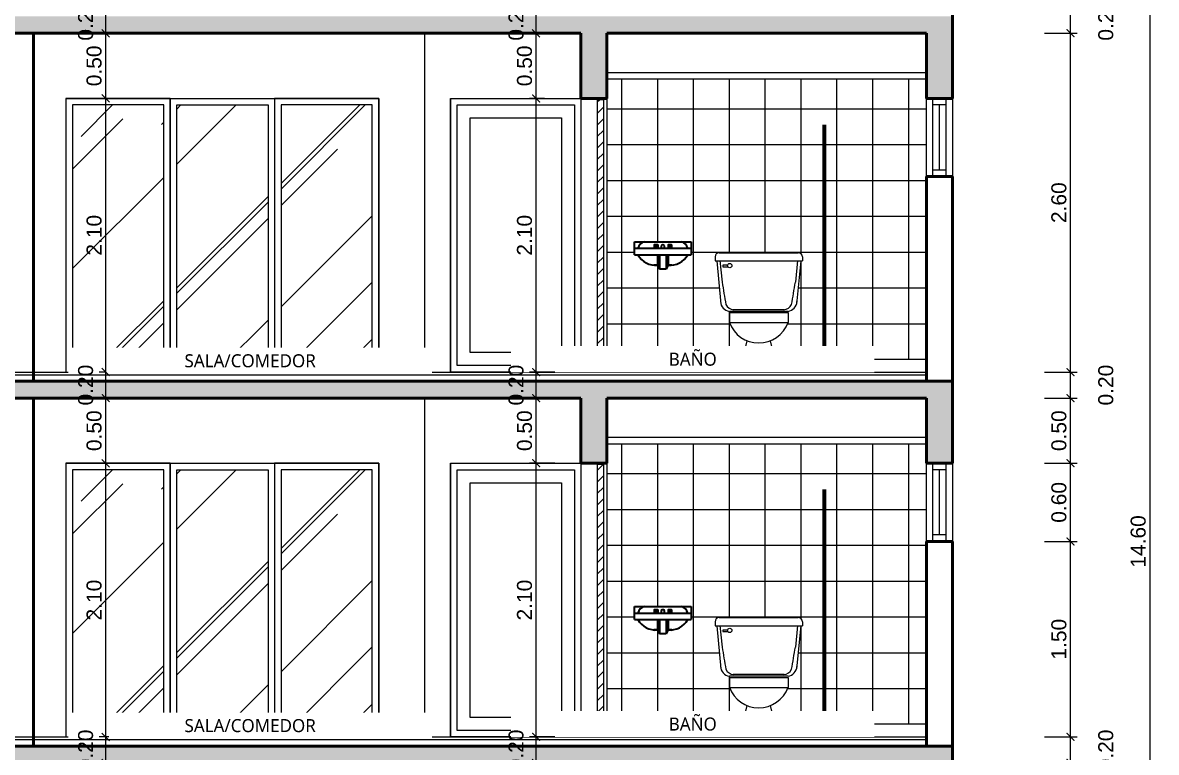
# Model space of a CAD drawing. Header units: feet. Extents: x -417 to 46, y -646 to -218.
# Drawn here: x -71.21 to -62.52, y -399.67 to -394.07 of the extents above; entities that cross this region are included whole.
import ezdxf

# ---------------------------------------------------------------- set-up
doc = ezdxf.new("R2010")
doc.units = ezdxf.units.FT
doc.header["$MEASUREMENT"] = 0
doc.layers.add('CRISTAL', color=7, linetype='Continuous', true_color=0x0061c2)
for name, color, linetype in [('DIM', 10, 'Continuous'), ('PERT-VENT', 2, 'Continuous'), ('RELLENO', 8, 'Continuous')]:
    doc.layers.add(name, color=color, linetype=linetype)
for name, color, linetype, lineweight in [('DIM-COTAS', 1, 'Continuous', 5), ('MB', 2, 'Continuous', 20), ('muros', 4, 'Continuous', 50), ('Piso', 8, 'Continuous', 9), ('PUERTA', 8, 'Continuous', 9), ('TXT', 2, 'Continuous', 9)]:
    doc.layers.add(name, color=color, linetype=linetype, lineweight=lineweight)
doc.styles.add('ads', font='trebuc.ttf', dxfattribs={"height": 0.14})
doc.styles.get("Standard").update_dxf_attribs({"font": 'arial.ttf', "height": 0.115})
doc.dimstyles.new('KEILY', dxfattribs={"dimtxt": 0.115, "dimasz": 0.06, "dimexe": 0.05, "dimexo": 0.2, "dimgap": 0.03, "dimtad": 1, "dimzin": 1, "dimdsep": 46, "dimtxsty": 'Standard', "dimblk": 'ARCHTICK', "dimcen": 2.5, "dimdle": 0.03, "dimclrd": 256, "dimclre": 256, "dimclrt": 7, "dimadec": 0, "dimazin": 0, "dimtfac": 1, "dimtmove": 2, "dimatfit": 3, "dimfxl": 0.2, "dimfxlon": 1, "dimtolj": 1, "dimtzin": 1, "dimarcsym": 0})
pattern_1 = [(45, (121.3347, -165.1561), (0.848528, 2.2627417), [15, -2, 5, -1]), (45, (121.9216, -163.862), (-1.647559, 0.233345), [3, -0.33, 6, -0.75]), (45, (121.0872, -164.2015), (3.2031937, 4.1507168), [8, -1.4, 4, -1])]
pattern_2 = [(45, (121.3347, -162.3561), (0.848528, 2.2627417), [15, -2, 5, -1]), (45, (121.9216, -161.062), (-1.647559, 0.233345), [3, -0.33, 6, -0.75]), (45, (121.0872, -161.4015), (3.2031937, 4.1507168), [8, -1.4, 4, -1])]

# ---------------------------------------------------------------- blocks, each defined once
blk = doc.blocks.new('A$C341F37BE')
at = {"layer": 'PUERTA'}
for points in [[(0, 2.1), (1, 2.1), (1, 0), (0, 0)], [(0.05, 2.05), (0.95, 2.05), (0.95, 0.05), (0.05, 0.05)], [(0.15, 1.95), (0.85, 1.95), (0.85, 0.15), (0.15, 0.15)]]:
    blk.add_lwpolyline(points, close=True, dxfattribs=at)
blk = doc.blocks.new('A$C61FD6AA4')
at = {"layer": 'RELLENO'}
h = blk.add_hatch(dxfattribs=at)
h.set_pattern_fill('ANSI31', color=256, scale=0.5)
h.set_pattern_definition([(45, (-53.53432, 257.28586), (-0.044194174, 0.044194174), [])])
h.paths.add_polyline_path([(0, 0), (0.05, 0), (0.05, 2.08), (0, 2.08)])
at = {"color": 2}
blk.add_lwpolyline([(0, 0), (0.05, 0), (0.05, 2.08), (0, 2.08)], close=True, dxfattribs=at)
blk = doc.blocks.new('A$C190D2A7F')
at = {"layer": 'MB', "lineweight": 35}
for p, q in [((0, 0.209), (0.4343, 0.209)), ((0, 0.109), (0, 0.209)), ((0.1529, 0.1854), (0.1529, 0.1588)), ((0.1561, 0.1854), (0.1561, 0.1588)), ((0.1615, 0.1854), (0.1615, 0.1588)), ((0.1684, 0.1854), (0.1684, 0.1588)), ((0.173, 0.1854), (0.173, 0.1588)), ((0.1756, 0.1854), (0.1756, 0.1588)), ((0.1776, 0.1854), (0.1776, 0.1588)), ((0.2591, 0.1854), (0.2591, 0.1588)), ((0.2618, 0.1854), (0.2618, 0.1588)), ((0.2664, 0.1854), (0.2664, 0.1588)), ((0.2733, 0.1854), (0.2733, 0.1588)), ((0.2771, 0.1854), (0.2771, 0.1588)), ((0.2805, 0.1854), (0.2805, 0.1588)), ((0.2828, 0.1854), (0.2828, 0.1588)), ((0.4343, 0.209), (0.4343, 0.109)), ((0, 0.159), (0.4343, 0.159)), ((0, 0.109), (0.4343, 0.109)), ((0.1772, 0.109), (0.1772, 0.03)), ((0.1922, 0.109), (0.1922, 0)), ((0.2422, 0.109), (0.2422, 0)), ((0.2572, 0.109), (0.2572, 0.03)), ((0.1772, 0.03), (0.1478, 0.03)), ((0.1772, 0.03), (0.1922, 0)), ((0.2572, 0.03), (0.2422, 0)), ((0.2866, 0.03), (0.2572, 0.03)), ((0.2422, 0), (0.1922, 0))]:
    blk.add_line(p, q, dxfattribs=at)
for points in [[(0.178, 0.1588), (0.178, 0.1854), (0.1515, 0.1854), (0.1515, 0.1588)], [(0.2842, 0.1588), (0.2842, 0.1854), (0.2576, 0.1854), (0.2576, 0.1588)]]:
    blk.add_lwpolyline(points, close=True, dxfattribs=at)
for points in [[(0.2039, 0.1774), (0.2039, 0.1588), (0.2304, 0.1588)], [(0.2185, 0.1854), (0.2158, 0.1854)], [(0.2304, 0.1588), (0.2304, 0.1774)]]:
    blk.add_lwpolyline(points, dxfattribs=at)
for centre, radius, start, end in [((0.0891, 0.1463), 0.0642, 102.46716, 168.6267), ((0.2172, 0.1705), 0.015, 27.71728, 152.28272), ((0.3452, 0.1463), 0.0642, 11.3733, 77.53284), ((0.1625, 0.1857), 0.1564, 209.37369, 275.39109), ((0.2719, 0.1857), 0.1564, 264.60891, 330.62631)]:
    blk.add_arc(centre, radius, start, end, dxfattribs=at)
blk = doc.blocks.new('A$C55570C40')
at = {"layer": 'MB', "linetype": 'Continuous'}
for p, q in [((19.5119, 8.7127), (20.1186, 8.7127)), ((19.4803, 8.6811), (19.4803, 8.6495)), ((19.4803, 8.6495), (20.1502, 8.6495)), ((19.4929, 8.6495), (19.5253, 8.3188)), ((19.5181, 8.652), (19.5343, 8.4866)), ((19.5777, 8.617), (19.5395, 8.617)), ((19.5395, 8.617), (19.5395, 8.6054)), ((20.1124, 8.652), (20.0962, 8.4866)), ((20.1376, 8.6495), (20.1052, 8.3188)), ((20.1502, 8.6811), (20.1502, 8.6495)), ((19.5395, 8.6054), (19.5781, 8.6056)), ((20.0403, 8.2627), (19.5903, 8.2627)), ((20.0102, 8.2754), (19.6203, 8.2754)), ((19.5903, 8.2531), (20.0403, 8.2531)), ((19.5903, 8.2531), (19.5903, 8.1772)), ((19.5903, 8.1772), (20.0403, 8.1772)), ((20.0403, 8.2531), (20.0403, 8.1772)), ((19.6699, 7.7968), (19.7253, 8.0374)), ((19.9606, 7.7968), (19.9052, 8.0374)), ((19.9606, 7.7968), (19.6699, 7.7968))]:
    blk.add_line(p, q, dxfattribs=at)
blk.add_circle((19.5927, 8.6137), 0.0167, dxfattribs=at)
for centre, radius, start, end in [((19.5119, 8.6811), 0.0316, 90, 180), ((20.1186, 8.6811), 0.0316, 0, 90), ((29.5165, 10.114), 10.114, 189.25939, 190.24292), ((10.114, 10.114), 10.114, 349.75708, 350.74061), ((19.6008, 8.3406), 0.0786, 182.28768, 262.26796), ((19.6289, 8.3474), 0.0726, 206.09365, 265.23631), ((20.0016, 8.3474), 0.0726, 274.76369, 333.90635), ((20.0297, 8.3406), 0.0786, 277.73204, 357.71232), ((19.8153, 8.2594), 0.2395, 200.06682, 339.93318)]:
    blk.add_arc(centre, radius, start, end, dxfattribs=at)
blk = doc.blocks.new('A$C3F237A8B')
at = {"layer": 'PERT-VENT'}
for p, q in [((0, 0), (0, 0.6)), ((0.05, 0), (0.05, 0.6)), ((0.15, 0.55), (0.05, 0.55)), ((0.1, 0.05), (0.1, 0.55)), ((0.15, 0.6), (0.15, 0)), ((0.2, 0.6), (0.2, 0)), ((0.15, 0.05), (0.05, 0.05))]:
    blk.add_line(p, q, dxfattribs=at)
blk = doc.blocks.new('_ArchTick')
at = {"layer": 'DIM-COTAS', "color": 0, "const_width": 0.15}
blk.add_lwpolyline([(-0.5, -0.5), (0.5, 0.5)], dxfattribs=at)
blk = doc.blocks.new('*D2569')
at = {"layer": 'Defpoints', "color": 0, "transparency": 16777216}
for p in [(-64.2797, -399.5515), (-63.1738, -399.5515), (-64.2797, -399.7515)]:
    blk.add_point(p, dxfattribs=at)
at = {"layer": 'DIM', "lineweight": -2, "transparency": 16777216}
for p, q in [((-63.3738, -399.5515), (-63.1238, -399.5515)), ((-63.1738, -399.7815), (-63.1738, -399.5215)), ((-63.3738, -399.7515), (-63.1238, -399.7515))]:
    blk.add_line(p, q, dxfattribs=at)
at = {"layer": 'DIM', "lineweight": -2, "transparency": 16777216, "xscale": 0.06, "yscale": 0.06, "zscale": 0.06}
for p, rotation in [((-63.1738, -399.5515), 90), ((-63.1738, -399.7515), 270)]:
    blk.add_blockref('_ArchTick', p, dxfattribs=dict(at, rotation=rotation))
at = {"layer": 'DIM', "color": 7, "transparency": 16777216, "insert": (-62.9027, -399.6515), "char_height": 0.115, "attachment_point": 5, "rotation": 90}
blk.add_mtext('\\A1;0.20', dxfattribs=at)
blk = doc.blocks.new('*D2570')
at = {"layer": 'Defpoints', "color": 0, "transparency": 16777216}
for p in [(-64.0797, -398.0515), (-63.1738, -398.0515), (-64.2797, -399.5515)]:
    blk.add_point(p, dxfattribs=at)
at = {"layer": 'DIM', "lineweight": -2, "transparency": 16777216}
for p, q in [((-63.1738, -399.5815), (-63.1738, -398.0215)), ((-63.3738, -398.0515), (-63.1238, -398.0515)), ((-63.3738, -399.5515), (-63.1238, -399.5515))]:
    blk.add_line(p, q, dxfattribs=at)
at = {"layer": 'DIM', "lineweight": -2, "transparency": 16777216, "xscale": 0.06, "yscale": 0.06, "zscale": 0.06}
for p, rotation in [((-63.1738, -398.0515), 90), ((-63.1738, -399.5515), 270)]:
    blk.add_blockref('_ArchTick', p, dxfattribs=dict(at, rotation=rotation))
at = {"layer": 'DIM', "color": 7, "transparency": 16777216, "insert": (-63.2625, -398.8015), "char_height": 0.115, "attachment_point": 5, "rotation": 90}
blk.add_mtext('\\A1;1.50', dxfattribs=at)
blk = doc.blocks.new('*D2571')
at = {"layer": 'Defpoints', "color": 0, "transparency": 16777216}
for p in [(-64.0797, -397.4515), (-63.1738, -397.4515), (-64.0797, -398.0515)]:
    blk.add_point(p, dxfattribs=at)
at = {"layer": 'DIM', "lineweight": -2, "transparency": 16777216}
for p, q in [((-63.1738, -398.0815), (-63.1738, -397.4215)), ((-63.3738, -397.4515), (-63.1238, -397.4515)), ((-63.3738, -398.0515), (-63.1238, -398.0515))]:
    blk.add_line(p, q, dxfattribs=at)
at = {"layer": 'DIM', "lineweight": -2, "transparency": 16777216, "xscale": 0.06, "yscale": 0.06, "zscale": 0.06}
for p, rotation in [((-63.1738, -397.4515), 90), ((-63.1738, -398.0515), 270)]:
    blk.add_blockref('_ArchTick', p, dxfattribs=dict(at, rotation=rotation))
at = {"layer": 'DIM', "color": 7, "transparency": 16777216, "insert": (-63.2625, -397.7515), "char_height": 0.115, "attachment_point": 5, "rotation": 90}
blk.add_mtext('\\A1;0.60', dxfattribs=at)
blk = doc.blocks.new('*D2573')
at = {"layer": 'Defpoints', "color": 0, "transparency": 16777216}
for p in [(-64.2797, -396.9515), (-63.1738, -396.9515), (-64.0797, -397.4515)]:
    blk.add_point(p, dxfattribs=at)
at = {"layer": 'DIM', "lineweight": -2, "transparency": 16777216}
for p, q in [((-63.3738, -396.9515), (-63.1238, -396.9515)), ((-63.1738, -397.4815), (-63.1738, -396.9215)), ((-63.3738, -397.4515), (-63.1238, -397.4515))]:
    blk.add_line(p, q, dxfattribs=at)
at = {"layer": 'DIM', "lineweight": -2, "transparency": 16777216, "xscale": 0.06, "yscale": 0.06, "zscale": 0.06}
for p, rotation in [((-63.1738, -396.9515), 90), ((-63.1738, -397.4515), 270)]:
    blk.add_blockref('_ArchTick', p, dxfattribs=dict(at, rotation=rotation))
at = {"layer": 'DIM', "color": 7, "transparency": 16777216, "insert": (-63.2625, -397.2015), "char_height": 0.115, "attachment_point": 5, "rotation": 90}
blk.add_mtext('\\A1;0.50', dxfattribs=at)
blk = doc.blocks.new('*D2574')
at = {"layer": 'Defpoints', "color": 0, "transparency": 16777216}
for p in [(-64.2797, -396.7515), (-63.1738, -396.7515), (-64.2797, -396.9515)]:
    blk.add_point(p, dxfattribs=at)
at = {"layer": 'DIM', "lineweight": -2, "transparency": 16777216}
for p, q in [((-63.1738, -396.9815), (-63.1738, -396.7215)), ((-63.3738, -396.7515), (-63.1238, -396.7515)), ((-63.3738, -396.9515), (-63.1238, -396.9515))]:
    blk.add_line(p, q, dxfattribs=at)
at = {"layer": 'DIM', "lineweight": -2, "transparency": 16777216, "xscale": 0.06, "yscale": 0.06, "zscale": 0.06}
for p, rotation in [((-63.1738, -396.7515), 90), ((-63.1738, -396.9515), 270)]:
    blk.add_blockref('_ArchTick', p, dxfattribs=dict(at, rotation=rotation))
at = {"layer": 'DIM', "color": 7, "transparency": 16777216, "insert": (-62.9027, -396.8515), "char_height": 0.115, "attachment_point": 5, "rotation": 90}
blk.add_mtext('\\A1;0.20', dxfattribs=at)
blk = doc.blocks.new('*D2575')
at = {"layer": 'Defpoints', "color": 0, "transparency": 16777216}
for p in [(-64.2797, -394.1515), (-63.1738, -394.1515), (-64.2797, -396.7515)]:
    blk.add_point(p, dxfattribs=at)
at = {"layer": 'DIM', "lineweight": -2, "transparency": 16777216}
for p, q in [((-63.1738, -396.7815), (-63.1738, -394.1215)), ((-63.3738, -394.1515), (-63.1238, -394.1515)), ((-63.3738, -396.7515), (-63.1238, -396.7515))]:
    blk.add_line(p, q, dxfattribs=at)
at = {"layer": 'DIM', "lineweight": -2, "transparency": 16777216, "xscale": 0.06, "yscale": 0.06, "zscale": 0.06}
for p, rotation in [((-63.1738, -394.1515), 90), ((-63.1738, -396.7515), 270)]:
    blk.add_blockref('_ArchTick', p, dxfattribs=dict(at, rotation=rotation))
at = {"layer": 'DIM', "color": 7, "transparency": 16777216, "insert": (-63.2625, -395.4515), "char_height": 0.115, "attachment_point": 5, "rotation": 90}
blk.add_mtext('\\A1;2.60', dxfattribs=at)
blk = doc.blocks.new('*D2576')
at = {"layer": 'Defpoints', "color": 0, "transparency": 16777216}
for p in [(-64.2297, -393.9515), (-63.1738, -393.9515), (-64.2797, -394.1515)]:
    blk.add_point(p, dxfattribs=at)
at = {"layer": 'DIM', "lineweight": -2, "transparency": 16777216}
for p, q in [((-63.3738, -393.9515), (-63.1238, -393.9515)), ((-63.1738, -394.1815), (-63.1738, -393.9215)), ((-63.3738, -394.1515), (-63.1238, -394.1515))]:
    blk.add_line(p, q, dxfattribs=at)
at = {"layer": 'DIM', "lineweight": -2, "transparency": 16777216, "xscale": 0.06, "yscale": 0.06, "zscale": 0.06}
for p, rotation in [((-63.1738, -393.9515), 90), ((-63.1738, -394.1515), 270)]:
    blk.add_blockref('_ArchTick', p, dxfattribs=dict(at, rotation=rotation))
at = {"layer": 'DIM', "color": 7, "transparency": 16777216, "insert": (-62.9027, -394.0515), "char_height": 0.115, "attachment_point": 5, "rotation": 90}
blk.add_mtext('\\A1;0.20', dxfattribs=at)
blk = doc.blocks.new('*D2572')
at = {"layer": 'Defpoints', "color": 0, "transparency": 16777216}
for p in [(-63.1238, -390.7515), (-62.9096, -405.3515), (-62.5654, -405.3515)]:
    blk.add_point(p, dxfattribs=at)
at = {"layer": 'DIM', "lineweight": -2, "transparency": 16777216}
for p, q in [((-62.5654, -390.7215), (-62.5654, -405.3815)), ((-62.7654, -390.7515), (-62.5154, -390.7515)), ((-62.7096, -405.3515), (-62.5154, -405.3515))]:
    blk.add_line(p, q, dxfattribs=at)
at = {"layer": 'DIM', "lineweight": -2, "transparency": 16777216, "xscale": 0.06, "yscale": 0.06, "zscale": 0.06}
for p, rotation in [((-62.5654, -390.7515), 90), ((-62.5654, -405.3515), 270)]:
    blk.add_blockref('_ArchTick', p, dxfattribs=dict(at, rotation=rotation))
at = {"layer": 'DIM', "color": 7, "transparency": 16777216, "insert": (-62.6541, -398.0515), "char_height": 0.115, "attachment_point": 5, "rotation": 90}
blk.add_mtext('\\A1;14.60', dxfattribs=at)
blk = doc.blocks.new('*D2587')
at = {"layer": 'Defpoints', "color": 0, "transparency": 16777216}
for p in [(-70.5751, -399.5515), (-70.3522, -399.5515), (-70.3212, -399.7515)]:
    blk.add_point(p, dxfattribs=at)
at = {"layer": 'DIM', "lineweight": -2, "transparency": 16777216}
for p, q in [((-70.5522, -399.5515), (-70.6251, -399.5515)), ((-70.5751, -399.7815), (-70.5751, -399.5215)), ((-70.5212, -399.7515), (-70.6251, -399.7515))]:
    blk.add_line(p, q, dxfattribs=at)
at = {"layer": 'DIM', "lineweight": -2, "transparency": 16777216, "xscale": 0.06, "yscale": 0.06, "zscale": 0.06}
for p, rotation in [((-70.5751, -399.5515), 90), ((-70.5751, -399.7515), 270)]:
    blk.add_blockref('_ArchTick', p, dxfattribs=dict(at, rotation=rotation))
at = {"layer": 'DIM', "color": 7, "transparency": 16777216, "insert": (-70.7288, -399.6515), "char_height": 0.115, "attachment_point": 5, "rotation": 90}
blk.add_mtext('\\A1;0.20', dxfattribs=at)
blk = doc.blocks.new('*D2588')
at = {"layer": 'Defpoints', "color": 0, "transparency": 16777216}
for p in [(-70.5751, -397.4515), (-70.0797, -397.4515), (-70.3522, -399.5515)]:
    blk.add_point(p, dxfattribs=at)
at = {"layer": 'DIM', "lineweight": -2, "transparency": 16777216}
for p, q in [((-70.5751, -399.5815), (-70.5751, -397.4215)), ((-70.3751, -397.4515), (-70.6251, -397.4515)), ((-70.5522, -399.5515), (-70.6251, -399.5515))]:
    blk.add_line(p, q, dxfattribs=at)
at = {"layer": 'DIM', "lineweight": -2, "transparency": 16777216, "xscale": 0.06, "yscale": 0.06, "zscale": 0.06}
for p, rotation in [((-70.5751, -397.4515), 90), ((-70.5751, -399.5515), 270)]:
    blk.add_blockref('_ArchTick', p, dxfattribs=dict(at, rotation=rotation))
at = {"layer": 'DIM', "color": 7, "transparency": 16777216, "insert": (-70.6638, -398.5015), "char_height": 0.115, "attachment_point": 5, "rotation": 90}
blk.add_mtext('\\A1;2.10', dxfattribs=at)
blk = doc.blocks.new('*D2589')
at = {"layer": 'Defpoints', "color": 0, "transparency": 16777216}
for p in [(-70.5751, -396.9515), (-70.4003, -396.9515), (-70.0797, -397.4515)]:
    blk.add_point(p, dxfattribs=at)
at = {"layer": 'DIM', "lineweight": -2, "transparency": 16777216}
for p, q in [((-70.5751, -396.9515), (-70.6251, -396.9515)), ((-70.5751, -397.4815), (-70.5751, -396.9215)), ((-70.3751, -397.4515), (-70.6251, -397.4515))]:
    blk.add_line(p, q, dxfattribs=at)
at = {"layer": 'DIM', "lineweight": -2, "transparency": 16777216, "xscale": 0.06, "yscale": 0.06, "zscale": 0.06}
for p, rotation in [((-70.5751, -396.9515), 90), ((-70.5751, -397.4515), 270)]:
    blk.add_blockref('_ArchTick', p, dxfattribs=dict(at, rotation=rotation))
at = {"layer": 'DIM', "color": 7, "transparency": 16777216, "insert": (-70.6638, -397.2015), "char_height": 0.115, "attachment_point": 5, "rotation": 90}
blk.add_mtext('\\A1;0.50', dxfattribs=at)
blk = doc.blocks.new('*D2590')
at = {"layer": 'Defpoints', "color": 0, "transparency": 16777216}
for p in [(-70.5751, -396.7515), (-70.4003, -396.7515), (-70.4003, -396.9515)]:
    blk.add_point(p, dxfattribs=at)
at = {"layer": 'DIM', "lineweight": -2, "transparency": 16777216}
for p, q in [((-70.5751, -396.9815), (-70.5751, -396.7215)), ((-70.5751, -396.7515), (-70.6251, -396.7515)), ((-70.5751, -396.9515), (-70.6251, -396.9515))]:
    blk.add_line(p, q, dxfattribs=at)
at = {"layer": 'DIM', "lineweight": -2, "transparency": 16777216, "xscale": 0.06, "yscale": 0.06, "zscale": 0.06}
for p, rotation in [((-70.5751, -396.7515), 90), ((-70.5751, -396.9515), 270)]:
    blk.add_blockref('_ArchTick', p, dxfattribs=dict(at, rotation=rotation))
at = {"layer": 'DIM', "color": 7, "transparency": 16777216, "insert": (-70.7288, -396.8515), "char_height": 0.115, "attachment_point": 5, "rotation": 90}
blk.add_mtext('\\A1;0.20', dxfattribs=at)
blk = doc.blocks.new('*D2591')
at = {"layer": 'Defpoints', "color": 0, "transparency": 16777216}
for p in [(-70.5751, -394.6515), (-70.2468, -394.6515), (-70.4003, -396.7515)]:
    blk.add_point(p, dxfattribs=at)
at = {"layer": 'DIM', "lineweight": -2, "transparency": 16777216}
for p, q in [((-70.5751, -396.7815), (-70.5751, -394.6215)), ((-70.4468, -394.6515), (-70.6251, -394.6515)), ((-70.5751, -396.7515), (-70.6251, -396.7515))]:
    blk.add_line(p, q, dxfattribs=at)
at = {"layer": 'DIM', "lineweight": -2, "transparency": 16777216, "xscale": 0.06, "yscale": 0.06, "zscale": 0.06}
for p, rotation in [((-70.5751, -394.6515), 90), ((-70.5751, -396.7515), 270)]:
    blk.add_blockref('_ArchTick', p, dxfattribs=dict(at, rotation=rotation))
at = {"layer": 'DIM', "color": 7, "transparency": 16777216, "insert": (-70.6638, -395.7015), "char_height": 0.115, "attachment_point": 5, "rotation": 90}
blk.add_mtext('\\A1;2.10', dxfattribs=at)
blk = doc.blocks.new('*D2592')
at = {"layer": 'Defpoints', "color": 0, "transparency": 16777216}
for p in [(-70.5751, -394.1515), (-70.2468, -394.1515), (-70.2468, -394.6515)]:
    blk.add_point(p, dxfattribs=at)
at = {"layer": 'DIM', "lineweight": -2, "transparency": 16777216}
for p, q in [((-70.5751, -394.6815), (-70.5751, -394.1215)), ((-70.4468, -394.1515), (-70.6251, -394.1515)), ((-70.4468, -394.6515), (-70.6251, -394.6515))]:
    blk.add_line(p, q, dxfattribs=at)
at = {"layer": 'DIM', "lineweight": -2, "transparency": 16777216, "xscale": 0.06, "yscale": 0.06, "zscale": 0.06}
for p, rotation in [((-70.5751, -394.1515), 90), ((-70.5751, -394.6515), 270)]:
    blk.add_blockref('_ArchTick', p, dxfattribs=dict(at, rotation=rotation))
at = {"layer": 'DIM', "color": 7, "transparency": 16777216, "insert": (-70.6638, -394.4015), "char_height": 0.115, "attachment_point": 5, "rotation": 90}
blk.add_mtext('\\A1;0.50', dxfattribs=at)
blk = doc.blocks.new('*D2593')
at = {"layer": 'Defpoints', "color": 0, "transparency": 16777216}
for p in [(-70.5751, -393.9515), (-70.2902, -393.9515), (-70.2468, -394.1515)]:
    blk.add_point(p, dxfattribs=at)
at = {"layer": 'DIM', "lineweight": -2, "transparency": 16777216}
for p, q in [((-70.4902, -393.9515), (-70.6251, -393.9515)), ((-70.5751, -394.1815), (-70.5751, -393.9215)), ((-70.4468, -394.1515), (-70.6251, -394.1515))]:
    blk.add_line(p, q, dxfattribs=at)
at = {"layer": 'DIM', "lineweight": -2, "transparency": 16777216, "xscale": 0.06, "yscale": 0.06, "zscale": 0.06}
for p, rotation in [((-70.5751, -393.9515), 90), ((-70.5751, -394.1515), 270)]:
    blk.add_blockref('_ArchTick', p, dxfattribs=dict(at, rotation=rotation))
at = {"layer": 'DIM', "color": 7, "transparency": 16777216, "insert": (-70.7288, -394.0515), "char_height": 0.115, "attachment_point": 5, "rotation": 90}
blk.add_mtext('\\A1;0.20', dxfattribs=at)
blk = doc.blocks.new('*D2679')
at = {"layer": 'Defpoints', "color": 0, "transparency": 16777216}
for p in [(-67.2731, -399.5515), (-66.9297, -399.5515), (-66.9297, -399.7515)]:
    blk.add_point(p, dxfattribs=at)
at = {"layer": 'DIM', "lineweight": -2, "transparency": 16777216}
for p, q in [((-67.1297, -399.5515), (-67.3231, -399.5515)), ((-67.2731, -399.7815), (-67.2731, -399.5215)), ((-67.1297, -399.7515), (-67.3231, -399.7515))]:
    blk.add_line(p, q, dxfattribs=at)
at = {"layer": 'DIM', "lineweight": -2, "transparency": 16777216, "xscale": 0.06, "yscale": 0.06, "zscale": 0.06}
for p, rotation in [((-67.2731, -399.5515), 90), ((-67.2731, -399.7515), 270)]:
    blk.add_blockref('_ArchTick', p, dxfattribs=dict(at, rotation=rotation))
at = {"layer": 'DIM', "color": 7, "transparency": 16777216, "insert": (-67.4268, -399.6515), "char_height": 0.115, "attachment_point": 5, "rotation": 90}
blk.add_mtext('\\A1;0.20', dxfattribs=at)
blk = doc.blocks.new('*D2680')
at = {"layer": 'Defpoints', "color": 0, "transparency": 16777216}
for p in [(-67.2731, -397.4515), (-66.9297, -397.4515), (-66.9297, -399.5515)]:
    blk.add_point(p, dxfattribs=at)
at = {"layer": 'DIM', "lineweight": -2, "transparency": 16777216}
for p, q in [((-67.2731, -399.5815), (-67.2731, -397.4215)), ((-67.1297, -397.4515), (-67.3231, -397.4515)), ((-67.1297, -399.5515), (-67.3231, -399.5515))]:
    blk.add_line(p, q, dxfattribs=at)
at = {"layer": 'DIM', "lineweight": -2, "transparency": 16777216, "xscale": 0.06, "yscale": 0.06, "zscale": 0.06}
for p, rotation in [((-67.2731, -397.4515), 90), ((-67.2731, -399.5515), 270)]:
    blk.add_blockref('_ArchTick', p, dxfattribs=dict(at, rotation=rotation))
at = {"layer": 'DIM', "color": 7, "transparency": 16777216, "insert": (-67.3618, -398.5015), "char_height": 0.115, "attachment_point": 5, "rotation": 90}
blk.add_mtext('\\A1;2.10', dxfattribs=at)
blk = doc.blocks.new('*D2681')
at = {"layer": 'Defpoints', "color": 0, "transparency": 16777216}
for p in [(-67.2731, -396.9515), (-66.9297, -396.9515), (-66.9297, -397.4515)]:
    blk.add_point(p, dxfattribs=at)
at = {"layer": 'DIM', "lineweight": -2, "transparency": 16777216}
for p, q in [((-67.1297, -396.9515), (-67.3231, -396.9515)), ((-67.2731, -397.4815), (-67.2731, -396.9215)), ((-67.1297, -397.4515), (-67.3231, -397.4515))]:
    blk.add_line(p, q, dxfattribs=at)
at = {"layer": 'DIM', "lineweight": -2, "transparency": 16777216, "xscale": 0.06, "yscale": 0.06, "zscale": 0.06}
for p, rotation in [((-67.2731, -396.9515), 90), ((-67.2731, -397.4515), 270)]:
    blk.add_blockref('_ArchTick', p, dxfattribs=dict(at, rotation=rotation))
at = {"layer": 'DIM', "color": 7, "transparency": 16777216, "insert": (-67.3618, -397.2015), "char_height": 0.115, "attachment_point": 5, "rotation": 90}
blk.add_mtext('\\A1;0.50', dxfattribs=at)
blk = doc.blocks.new('*D2682')
at = {"layer": 'Defpoints', "color": 0, "transparency": 16777216}
for p in [(-67.2731, -396.7515), (-66.9297, -396.7515), (-66.9297, -396.9515)]:
    blk.add_point(p, dxfattribs=at)
at = {"layer": 'DIM', "lineweight": -2, "transparency": 16777216}
for p, q in [((-67.2731, -396.9815), (-67.2731, -396.7215)), ((-67.1297, -396.7515), (-67.3231, -396.7515)), ((-67.1297, -396.9515), (-67.3231, -396.9515))]:
    blk.add_line(p, q, dxfattribs=at)
at = {"layer": 'DIM', "lineweight": -2, "transparency": 16777216, "xscale": 0.06, "yscale": 0.06, "zscale": 0.06}
for p, rotation in [((-67.2731, -396.7515), 90), ((-67.2731, -396.9515), 270)]:
    blk.add_blockref('_ArchTick', p, dxfattribs=dict(at, rotation=rotation))
at = {"layer": 'DIM', "color": 7, "transparency": 16777216, "insert": (-67.4268, -396.8515), "char_height": 0.115, "attachment_point": 5, "rotation": 90}
blk.add_mtext('\\A1;0.20', dxfattribs=at)
blk = doc.blocks.new('*D2683')
at = {"layer": 'Defpoints', "color": 0, "transparency": 16777216}
for p in [(-67.2731, -394.6515), (-67.0087, -394.6515), (-66.9297, -396.7515)]:
    blk.add_point(p, dxfattribs=at)
at = {"layer": 'DIM', "lineweight": -2, "transparency": 16777216}
for p, q in [((-67.2731, -396.7815), (-67.2731, -394.6215)), ((-67.2087, -394.6515), (-67.3231, -394.6515)), ((-67.1297, -396.7515), (-67.3231, -396.7515))]:
    blk.add_line(p, q, dxfattribs=at)
at = {"layer": 'DIM', "lineweight": -2, "transparency": 16777216, "xscale": 0.06, "yscale": 0.06, "zscale": 0.06}
for p, rotation in [((-67.2731, -394.6515), 90), ((-67.2731, -396.7515), 270)]:
    blk.add_blockref('_ArchTick', p, dxfattribs=dict(at, rotation=rotation))
at = {"layer": 'DIM', "color": 7, "transparency": 16777216, "insert": (-67.3618, -395.7015), "char_height": 0.115, "attachment_point": 5, "rotation": 90}
blk.add_mtext('\\A1;2.10', dxfattribs=at)
blk = doc.blocks.new('*D2684')
at = {"layer": 'Defpoints', "color": 0, "transparency": 16777216}
for p in [(-67.2731, -394.1515), (-67.0024, -394.1515), (-67.0087, -394.6515)]:
    blk.add_point(p, dxfattribs=at)
at = {"layer": 'DIM', "lineweight": -2, "transparency": 16777216}
for p, q in [((-67.2731, -394.6815), (-67.2731, -394.1215)), ((-67.2024, -394.1515), (-67.3231, -394.1515)), ((-67.2087, -394.6515), (-67.3231, -394.6515))]:
    blk.add_line(p, q, dxfattribs=at)
at = {"layer": 'DIM', "lineweight": -2, "transparency": 16777216, "xscale": 0.06, "yscale": 0.06, "zscale": 0.06}
for p, rotation in [((-67.2731, -394.1515), 90), ((-67.2731, -394.6515), 270)]:
    blk.add_blockref('_ArchTick', p, dxfattribs=dict(at, rotation=rotation))
at = {"layer": 'DIM', "color": 7, "transparency": 16777216, "insert": (-67.3618, -394.4015), "char_height": 0.115, "attachment_point": 5, "rotation": 90}
blk.add_mtext('\\A1;0.50', dxfattribs=at)
blk = doc.blocks.new('*D2685')
at = {"layer": 'Defpoints', "color": 0, "transparency": 16777216}
for p in [(-67.2731, -393.9515), (-67.0276, -393.9515), (-67.0024, -394.1515)]:
    blk.add_point(p, dxfattribs=at)
at = {"layer": 'DIM', "lineweight": -2, "transparency": 16777216}
for p, q in [((-67.2276, -393.9515), (-67.3231, -393.9515)), ((-67.2731, -394.1815), (-67.2731, -393.9215)), ((-67.2024, -394.1515), (-67.3231, -394.1515))]:
    blk.add_line(p, q, dxfattribs=at)
at = {"layer": 'DIM', "lineweight": -2, "transparency": 16777216, "xscale": 0.06, "yscale": 0.06, "zscale": 0.06}
for p, rotation in [((-67.2731, -393.9515), 90), ((-67.2731, -394.1515), 270)]:
    blk.add_blockref('_ArchTick', p, dxfattribs=dict(at, rotation=rotation))
at = {"layer": 'DIM', "color": 7, "transparency": 16777216, "insert": (-67.4268, -394.0515), "char_height": 0.115, "attachment_point": 5, "rotation": 90}
blk.add_mtext('\\A1;0.20', dxfattribs=at)

msp = doc.modelspace()

# ---------------------------------------------------------------- hatches: boundary and pattern name
at = {"layer": 'CRISTAL'}
h = msp.add_hatch(dxfattribs=at)
h.set_pattern_fill('AR-RROOF', color=256, angle=45)
h.set_pattern_definition(pattern_2)
h.paths.add_polyline_path([(-70.8297, -396.7015), (-70.1297, -396.7015), (-70.1297, -394.7015), (-70.8297, -394.7015)])
h = msp.add_hatch(dxfattribs=at)
h.set_pattern_fill('AR-RROOF', color=256, angle=45)
h.set_pattern_definition(pattern_2)
h.paths.add_polyline_path([(-69.3297, -396.7015), (-70.0297, -396.7015), (-70.0297, -394.7015), (-69.3297, -394.7015)])
h = msp.add_hatch(dxfattribs=at)
h.set_pattern_fill('AR-RROOF', color=256, angle=45)
h.set_pattern_definition(pattern_2)
h.paths.add_polyline_path([(-69.2297, -396.7015), (-68.5297, -396.7015), (-68.5297, -394.7015), (-69.2297, -394.7015)])
h = msp.add_hatch(dxfattribs=at)
h.set_pattern_fill('AR-RROOF', color=256, angle=45)
h.set_pattern_definition(pattern_1)
h.paths.add_polyline_path([(-70.8297, -399.5015), (-70.1297, -399.5015), (-70.1297, -397.5015), (-70.8297, -397.5015)])
h = msp.add_hatch(dxfattribs=at)
h.set_pattern_fill('AR-RROOF', color=256, angle=45)
h.set_pattern_definition(pattern_1)
h.paths.add_polyline_path([(-69.3297, -399.5015), (-70.0297, -399.5015), (-70.0297, -397.5015), (-69.3297, -397.5015)])
h = msp.add_hatch(dxfattribs=at)
h.set_pattern_fill('AR-RROOF', color=256, angle=45)
h.set_pattern_definition(pattern_1)
h.paths.add_polyline_path([(-69.2297, -399.5015), (-68.5297, -399.5015), (-68.5297, -397.5015), (-69.2297, -397.5015)])
at = {"layer": 'Piso'}
h = msp.add_hatch(dxfattribs=at)
h.set_pattern_fill('NET', color=256, scale=2.2)
h.set_pattern_definition([(0, (115.43466, -162.35606), (0, 0.275), []), (90, (115.43466, -162.35606), (-0.275, 2e-17), [])])
h.paths.add_polyline_path([(-66.5182, -395.8515), (-66.5182, -395.7515), (-66.0838, -395.7515), (-66.0838, -395.8515), (-66.11, -395.8515), (-66.132, -395.8815), (-66.1648, -395.9082), (-66.2043, -395.9254), (-66.261, -395.9305), (-66.276, -395.9605), (-66.326, -395.9605), (-66.341, -395.9305), (-66.3704, -395.9305), (-66.422, -395.9164), (-66.4584, -395.8927), (-66.492, -395.8515)])
h.paths.add_polyline_path([(-66.7297, -396.7515), (-66.7297, -394.5015), (-64.2797, -394.5015), (-64.2797, -396.6515), (-65.0925, -396.6515), (-65.0925, -396.7515), (-65.4201, -396.7515), (-65.4755, -396.5108), (-65.4252, -396.483), (-65.3769, -396.4365), (-65.3405, -396.371), (-65.3405, -396.2951), (-65.3073, -396.2729), (-65.2756, -396.2294), (-65.2431, -395.8987), (-65.2305, -395.8987), (-65.2305, -395.8671), (-65.2398, -395.8448), (-65.2805, -395.8355), (-65.8689, -395.8355), (-65.8912, -395.8448), (-65.9005, -395.8671), (-65.9005, -395.8987), (-65.8878, -395.8987), (-65.8752, -396.0274), (-65.8584, -396.2108), (-65.838, -396.2605), (-65.7928, -396.2607), (-65.7905, -396.2855), (-65.7841, -396.3867), (-65.7572, -396.4323), (-65.7133, -396.4773), (-65.6555, -396.5108), (-65.7108, -396.7515)])
h = msp.add_hatch(dxfattribs=at)
h.set_pattern_fill('NET', color=256, scale=2.2)
h.set_pattern_definition([(0, (115.43466, -165.15606), (0, 0.275), []), (90, (115.43466, -165.15606), (-0.275, 2e-17), [])])
h.paths.add_polyline_path([(-66.5182, -398.6515), (-66.5182, -398.5515), (-66.0838, -398.5515), (-66.0838, -398.6515), (-66.11, -398.6515), (-66.132, -398.6815), (-66.1648, -398.7082), (-66.2043, -398.7254), (-66.261, -398.7305), (-66.276, -398.7605), (-66.326, -398.7605), (-66.341, -398.7305), (-66.3704, -398.7305), (-66.422, -398.7164), (-66.4584, -398.6927), (-66.492, -398.6515)])
h.paths.add_polyline_path([(-66.7297, -399.5515), (-66.7297, -397.3015), (-64.2797, -397.3015), (-64.2797, -399.4515), (-65.0925, -399.4515), (-65.0925, -399.5515), (-65.4201, -399.5515), (-65.4755, -399.3108), (-65.4252, -399.283), (-65.3769, -399.2365), (-65.3405, -399.171), (-65.3405, -399.0951), (-65.3073, -399.0729), (-65.2756, -399.0294), (-65.2431, -398.6987), (-65.2305, -398.6987), (-65.2305, -398.6671), (-65.2398, -398.6448), (-65.2805, -398.6355), (-65.8689, -398.6355), (-65.8912, -398.6448), (-65.9005, -398.6671), (-65.9005, -398.6987), (-65.8878, -398.6987), (-65.8752, -398.8274), (-65.8584, -399.0108), (-65.838, -399.0605), (-65.7928, -399.0607), (-65.7905, -399.0855), (-65.7841, -399.1867), (-65.7572, -399.2323), (-65.7133, -399.2773), (-65.6555, -399.3108), (-65.7108, -399.5515)])
at = {"layer": 'RELLENO'}
h = msp.add_hatch(dxfattribs=at)
h.set_pattern_fill('AR-CONC', color=256, scale=0.05, angle=45)
h.set_pattern_definition([(95, (115.43466, -162.35606), (0.275776, 0.23140354), [0.0375, -0.4125]), (40, (115.43466, -162.35606), (-0.3149961, 0.21688407), [0.03, -0.33]), (145.45144, (115.45765, -162.33678), (-0.0392201, 0.4482876), [0.0318701, -0.35057106]), (91.1842, (115.36395, -162.28535), (0.4358467, 0.3188069), [0.05625, -0.61875]), (141.63564, (115.4003, -162.2588), (-0.01395, 0.6748558), [0.0478052, -0.5258569]), (36.18416, (115.36395, -162.28535), (-0.01395, 0.6748558), [0.045, -0.495]), (66, (115.417, -162.26767), (0.3533858, 0.06869124), [0.0375, -0.4125]), (11, (115.417, -162.26767), (-0.1703543, 0.3424042), [0.03, -0.33]), (116.45144, (115.44644, -162.26195), (0.1830315, 0.41109545), [0.0318701, -0.35057106]), (82.5, (115.43466, -162.35606), (-0.11339659, 0.12199491), [0, -0.326, 0, -0.335, 0, -0.33125]), (52.5, (115.43466, -162.35606), (-0.04643647, 0.23245472), [0, -0.191, 0, -0.3185, 0, -0.12625]), (12.5, (115.35582, -162.4349), (0.196709084, 0.18076038), [0, -0.125, 0, -0.39, 0, -0.5175]), (2.5, (115.32047, -162.47026), (0.170795, 0.2415799), [0, -0.1625, 0, -0.259, 0, -0.3675])])
h.paths.add_polyline_path([(-80.9797, -394.6515), (-81.1797, -394.6515), (-81.1797, -394.0215), (-64.0797, -394.0215), (-64.0797, -394.6515), (-64.2797, -394.6515), (-64.2797, -394.1515), (-66.7297, -394.1515), (-66.7297, -394.6515), (-66.9297, -394.6515), (-66.9297, -394.1515), (-78.3297, -394.1515), (-78.3297, -394.6615), (-78.5297, -394.6615), (-78.5297, -394.1515), (-80.9797, -394.1515)])
h = msp.add_hatch(dxfattribs=at)
h.set_pattern_fill('AR-CONC', color=256, scale=0.05, angle=45)
h.set_pattern_definition([(95, (115.43466, -165.15606), (0.275776, 0.23140354), [0.0375, -0.4125]), (40, (115.43466, -165.15606), (-0.3149961, 0.21688407), [0.03, -0.33]), (145.45144, (115.45765, -165.13678), (-0.0392201, 0.4482876), [0.0318701, -0.35057106]), (91.1842, (115.36395, -165.08535), (0.4358467, 0.3188069), [0.05625, -0.61875]), (141.63564, (115.4003, -165.0588), (-0.01395, 0.6748558), [0.0478052, -0.5258569]), (36.18416, (115.36395, -165.08535), (-0.01395, 0.6748558), [0.045, -0.495]), (66, (115.417, -165.06767), (0.3533858, 0.06869124), [0.0375, -0.4125]), (11, (115.417, -165.06767), (-0.1703543, 0.3424042), [0.03, -0.33]), (116.45144, (115.44644, -165.06195), (0.1830315, 0.41109545), [0.0318701, -0.35057106]), (82.5, (115.43466, -165.15606), (-0.11339659, 0.12199491), [0, -0.326, 0, -0.335, 0, -0.33125]), (52.5, (115.43466, -165.15606), (-0.04643647, 0.23245472), [0, -0.191, 0, -0.3185, 0, -0.12625]), (12.5, (115.35582, -165.2349), (0.196709084, 0.18076038), [0, -0.125, 0, -0.39, 0, -0.5175]), (2.5, (115.32047, -165.27026), (0.170795, 0.2415799), [0, -0.1625, 0, -0.259, 0, -0.3675])])
h.paths.add_polyline_path([(-80.9797, -397.4515), (-81.1797, -397.4515), (-81.1797, -396.8215), (-64.0797, -396.8215), (-64.0797, -397.4515), (-64.2797, -397.4515), (-64.2797, -396.9515), (-66.7297, -396.9515), (-66.7297, -397.4515), (-66.9297, -397.4515), (-66.9297, -396.9515), (-78.3297, -396.9515), (-78.3297, -397.4615), (-78.5297, -397.4615), (-78.5297, -396.9515), (-80.9797, -396.9515)])
h = msp.add_hatch(dxfattribs=at)
h.set_pattern_fill('AR-CONC', color=256, scale=0.05, angle=45)
h.set_pattern_definition([(95, (115.43466, -167.95606), (0.275776, 0.23140354), [0.0375, -0.4125]), (40, (115.43466, -167.95606), (-0.3149961, 0.21688407), [0.03, -0.33]), (145.45144, (115.45765, -167.93678), (-0.0392201, 0.4482876), [0.0318701, -0.35057106]), (91.1842, (115.36395, -167.88535), (0.4358467, 0.3188069), [0.05625, -0.61875]), (141.63564, (115.4003, -167.8588), (-0.01395, 0.6748558), [0.0478052, -0.5258569]), (36.18416, (115.36395, -167.88535), (-0.01395, 0.6748558), [0.045, -0.495]), (66, (115.417, -167.86767), (0.3533858, 0.06869124), [0.0375, -0.4125]), (11, (115.417, -167.86767), (-0.1703543, 0.3424042), [0.03, -0.33]), (116.45144, (115.44644, -167.86195), (0.1830315, 0.41109545), [0.0318701, -0.35057106]), (82.5, (115.43466, -167.95606), (-0.11339659, 0.12199491), [0, -0.326, 0, -0.335, 0, -0.33125]), (52.5, (115.43466, -167.95606), (-0.04643647, 0.23245472), [0, -0.191, 0, -0.3185, 0, -0.12625]), (12.5, (115.35582, -168.0349), (0.196709084, 0.18076038), [0, -0.125, 0, -0.39, 0, -0.5175]), (2.5, (115.32047, -168.07026), (0.170795, 0.2415799), [0, -0.1625, 0, -0.259, 0, -0.3675])])
h.paths.add_polyline_path([(-80.9797, -400.2515), (-81.1797, -400.2515), (-81.1797, -399.6215), (-64.0797, -399.6215), (-64.0797, -400.2515), (-64.2797, -400.2515), (-64.2797, -399.7515), (-66.7297, -399.7515), (-66.7297, -400.2515), (-66.9297, -400.2515), (-66.9297, -399.7515), (-78.3297, -399.7515), (-78.3297, -400.2615), (-78.5297, -400.2615), (-78.5297, -399.7515), (-80.9797, -399.7515)])

# ---------------------------------------------------------------- linework, layer by layer
at = {"layer": 'CRISTAL', "const_width": 0.03}
for points in [[(-65.0625, -396.6515), (-65.0625, -394.8515)], [(-65.0625, -399.4515), (-65.0625, -397.6515)]]:
    msp.add_lwpolyline(points, dxfattribs=at)
at = {"layer": 'MB'}
for p, q in [((-68.1297, -394.1515), (-68.1297, -396.7515)), ((-66.7297, -394.4515), (-64.2797, -394.4515)), ((-66.7297, -394.5015), (-64.2797, -394.5015)), ((-67.9297, -394.6515), (-67.9297, -396.7515)), ((-67.9297, -394.6515), (-66.9297, -394.6515)), ((-66.7297, -394.6515), (-66.7297, -396.7515)), ((-65.0925, -396.6515), (-64.2797, -396.6515)), ((-65.0925, -396.6515), (-65.0925, -396.7515)), ((-68.1297, -396.9515), (-68.1297, -399.5515)), ((-66.7297, -397.2515), (-64.2797, -397.2515)), ((-66.7297, -397.3015), (-64.2797, -397.3015)), ((-67.9297, -397.4515), (-67.9297, -399.5515)), ((-67.9297, -397.4515), (-66.9297, -397.4515)), ((-66.7297, -397.4515), (-66.7297, -399.5515)), ((-65.0925, -399.4515), (-64.2797, -399.4515)), ((-65.0925, -399.4515), (-65.0925, -399.5515))]:
    msp.add_line(p, q, dxfattribs=at)
at = {"layer": 'muros'}
for p, q in [((-64.0797, -392.9515), (-64.0797, -394.6515)), ((-78.3297, -394.1515), (-66.9297, -394.1515)), ((-71.1297, -394.1515), (-71.1297, -396.8215)), ((-66.9297, -394.1515), (-66.9297, -394.6515)), ((-66.7297, -394.1515), (-64.2797, -394.1515)), ((-66.7297, -394.1515), (-66.7297, -394.6515)), ((-64.2797, -394.1515), (-64.2797, -394.6515)), ((-66.9297, -394.6515), (-66.7297, -394.6515)), ((-64.0797, -394.6515), (-64.2797, -394.6515)), ((-64.2797, -395.2515), (-64.2797, -396.8215)), ((-64.0797, -395.2515), (-64.2797, -395.2515)), ((-64.0797, -395.2515), (-64.0797, -396.8215)), ((-81.1797, -396.8215), (-64.0797, -396.8215)), ((-64.0797, -396.8215), (-64.0797, -397.4515)), ((-78.3297, -396.9515), (-66.9297, -396.9515)), ((-71.1297, -396.9515), (-71.1297, -399.6215)), ((-66.9297, -396.9515), (-66.9297, -397.4515)), ((-66.7297, -396.9515), (-64.2797, -396.9515)), ((-66.7297, -396.9515), (-66.7297, -397.4515)), ((-64.2797, -396.9515), (-64.2797, -397.4515)), ((-66.9297, -397.4515), (-66.7297, -397.4515)), ((-64.0797, -397.4515), (-64.2797, -397.4515)), ((-64.2797, -398.0515), (-64.2797, -399.6215)), ((-64.0797, -398.0515), (-64.2797, -398.0515)), ((-64.0797, -398.0515), (-64.0797, -399.6215)), ((-81.1797, -399.6215), (-64.0797, -399.6215)), ((-64.0797, -399.6215), (-64.0797, -400.2515))]:
    msp.add_line(p, q, dxfattribs=at)
at = {"layer": 'Piso'}
for p, q in [((-66.9297, -394.6515), (-66.9297, -396.7515)), ((-80.9797, -396.7515), (-64.2797, -396.7515)), ((-80.9797, -396.7715), (-64.2797, -396.7715)), ((-71.1297, -396.7515), (-64.2797, -396.7515)), ((-66.9297, -397.4515), (-66.9297, -399.5515)), ((-80.9797, -399.5515), (-64.2797, -399.5515)), ((-80.9797, -399.5715), (-64.2797, -399.5715)), ((-71.1297, -399.5515), (-64.2797, -399.5515))]:
    msp.add_line(p, q, dxfattribs=at)
at = {"layer": 'PUERTA'}
for p, q in [((-70.8797, -394.6515), (-70.8797, -396.7515)), ((-70.8797, -394.6515), (-68.4797, -394.6515)), ((-70.0797, -394.6515), (-70.0797, -396.7515)), ((-69.2797, -394.6515), (-69.2797, -396.7515)), ((-68.4797, -394.6515), (-68.4797, -396.7515)), ((-70.8797, -397.4515), (-70.8797, -399.5515)), ((-70.8797, -397.4515), (-68.4797, -397.4515)), ((-70.0797, -397.4515), (-70.0797, -399.5515)), ((-69.2797, -397.4515), (-69.2797, -399.5515)), ((-68.4797, -397.4515), (-68.4797, -399.5515))]:
    msp.add_line(p, q, dxfattribs=at)
for points in [[(-70.8797, -396.7515), (-70.0797, -396.7515), (-70.0797, -394.6515), (-70.8797, -394.6515)], [(-70.8297, -396.7015), (-70.1297, -396.7015), (-70.1297, -394.7015), (-70.8297, -394.7015)], [(-69.2797, -396.7515), (-70.0797, -396.7515), (-70.0797, -394.6515), (-69.2797, -394.6515)], [(-69.3297, -396.7015), (-70.0297, -396.7015), (-70.0297, -394.7015), (-69.3297, -394.7015)], [(-69.2797, -396.7515), (-68.4797, -396.7515), (-68.4797, -394.6515), (-69.2797, -394.6515)], [(-69.2297, -396.7015), (-68.5297, -396.7015), (-68.5297, -394.7015), (-69.2297, -394.7015)], [(-70.8797, -399.5515), (-70.0797, -399.5515), (-70.0797, -397.4515), (-70.8797, -397.4515)], [(-70.8297, -399.5015), (-70.1297, -399.5015), (-70.1297, -397.5015), (-70.8297, -397.5015)], [(-69.2797, -399.5515), (-70.0797, -399.5515), (-70.0797, -397.4515), (-69.2797, -397.4515)], [(-69.3297, -399.5015), (-70.0297, -399.5015), (-70.0297, -397.5015), (-69.3297, -397.5015)], [(-69.2797, -399.5515), (-68.4797, -399.5515), (-68.4797, -397.4515), (-69.2797, -397.4515)], [(-69.2297, -399.5015), (-68.5297, -399.5015), (-68.5297, -397.5015), (-69.2297, -397.5015)]]:
    msp.add_lwpolyline(points, close=True, dxfattribs=at)

# ---------------------------------------------------------------- block references
for name, p in [('A$C341F37BE', (-67.9297, -396.7515)), ('A$C61FD6AA4', (-66.8047, -396.7415)), ('A$C3F237A8B', (-64.2797, -395.2515)), ('A$C190D2A7F', (-66.5182, -395.9605)), ('A$C55570C40', (-85.3807, -404.5482)), ('A$C341F37BE', (-67.9297, -399.5515)), ('A$C61FD6AA4', (-66.8047, -399.5415)), ('A$C3F237A8B', (-64.2797, -398.0515)), ('A$C190D2A7F', (-66.5182, -398.7605)), ('A$C55570C40', (-85.3807, -407.3482))]:
    msp.add_blockref(name, p)

# ---------------------------------------------------------------- dimensions: what is measured, and where the dimension line sits
at = {"layer": 'DIM'}
for base, p1, p2, picture, middle in [((-62.5654, -405.3515), (-63.1238, -390.7515), (-62.9096, -405.3515), '*D2572', (-62.6541, -398.0515)), ((-70.5751, -393.9515), (-70.2468, -394.1515), (-70.2902, -393.9515), '*D2593', (-70.7288, -394.0515)), ((-67.2731, -393.9515), (-67.0024, -394.1515), (-67.0276, -393.9515), '*D2685', (-67.4268, -394.0515)), ((-63.1738, -393.9515), (-64.2797, -394.1515), (-64.2297, -393.9515), '*D2576', (-62.9027, -394.0515)), ((-70.5751, -394.1515), (-70.2468, -394.6515), (-70.2468, -394.1515), '*D2592', (-70.6638, -394.4015)), ((-67.2731, -394.1515), (-67.0087, -394.6515), (-67.0024, -394.1515), '*D2684', (-67.3618, -394.4015)), ((-63.1738, -394.1515), (-64.2797, -396.7515), (-64.2797, -394.1515), '*D2575', (-63.2625, -395.4515)), ((-63.1738, -396.7515), (-64.2797, -396.9515), (-64.2797, -396.7515), '*D2574', (-62.9027, -396.8515)), ((-70.5751, -396.9515), (-70.0797, -397.4515), (-70.4003, -396.9515), '*D2589', (-70.6638, -397.2015)), ((-67.2731, -396.9515), (-66.9297, -397.4515), (-66.9297, -396.9515), '*D2681', (-67.3618, -397.2015)), ((-63.1738, -396.9515), (-64.0797, -397.4515), (-64.2797, -396.9515), '*D2573', (-63.2625, -397.2015)), ((-63.1738, -397.4515), (-64.0797, -398.0515), (-64.0797, -397.4515), '*D2571', (-63.2625, -397.7515)), ((-63.1738, -398.0515), (-64.2797, -399.5515), (-64.0797, -398.0515), '*D2570', (-63.2625, -398.8015)), ((-63.1738, -399.5515), (-64.2797, -399.7515), (-64.2797, -399.5515), '*D2569', (-62.9027, -399.6515))]:
    dim = msp.add_linear_dim(base=base, p1=p1, p2=p2, angle=90, dimstyle='KEILY', dxfattribs=at)
    dim.commit()
    dim.dimension.update_dxf_attribs({"geometry": picture, "text_midpoint": middle})

# ---------------------------------------------------------------- next in the draw order: texts
at = {"layer": 'TXT', "char_height": 0.1, "width": 2.688, "attachment_point": 2, "style": 'ads', "bg_fill": 2}
for s, insert in [('BAÑO', (-66.0715, -396.6026)), ('SALA/COMEDOR', (-69.4669, -396.6147)), ('SALA/COMEDOR', (-69.4669, -399.4147)), ('BAÑO', (-66.0715, -399.4026))]:
    msp.add_mtext(s, dxfattribs=dict(at, insert=insert))

# ---------------------------------------------------------------- next in the draw order: dimensions: what is measured, and where the dimension line sits
at = {"layer": 'DIM'}
for base, p1, p2, picture, middle in [((-70.5751, -394.6515), (-70.4003, -396.7515), (-70.2468, -394.6515), '*D2591', (-70.6638, -395.7015)), ((-67.2731, -394.6515), (-66.9297, -396.7515), (-67.0087, -394.6515), '*D2683', (-67.3618, -395.7015)), ((-70.5751, -396.7515), (-70.4003, -396.9515), (-70.4003, -396.7515), '*D2590', (-70.7288, -396.8515)), ((-67.2731, -396.7515), (-66.9297, -396.9515), (-66.9297, -396.7515), '*D2682', (-67.4268, -396.8515)), ((-70.5751, -397.4515), (-70.3522, -399.5515), (-70.0797, -397.4515), '*D2588', (-70.6638, -398.5015)), ((-67.2731, -397.4515), (-66.9297, -399.5515), (-66.9297, -397.4515), '*D2680', (-67.3618, -398.5015)), ((-70.5751, -399.5515), (-70.3212, -399.7515), (-70.3522, -399.5515), '*D2587', (-70.7288, -399.6515)), ((-67.2731, -399.5515), (-66.9297, -399.7515), (-66.9297, -399.5515), '*D2679', (-67.4268, -399.6515))]:
    dim = msp.add_linear_dim(base=base, p1=p1, p2=p2, angle=90, dimstyle='KEILY', dxfattribs=at)
    dim.commit()
    dim.dimension.update_dxf_attribs({"geometry": picture, "text_midpoint": middle})

doc.saveas('drawing.dxf')
